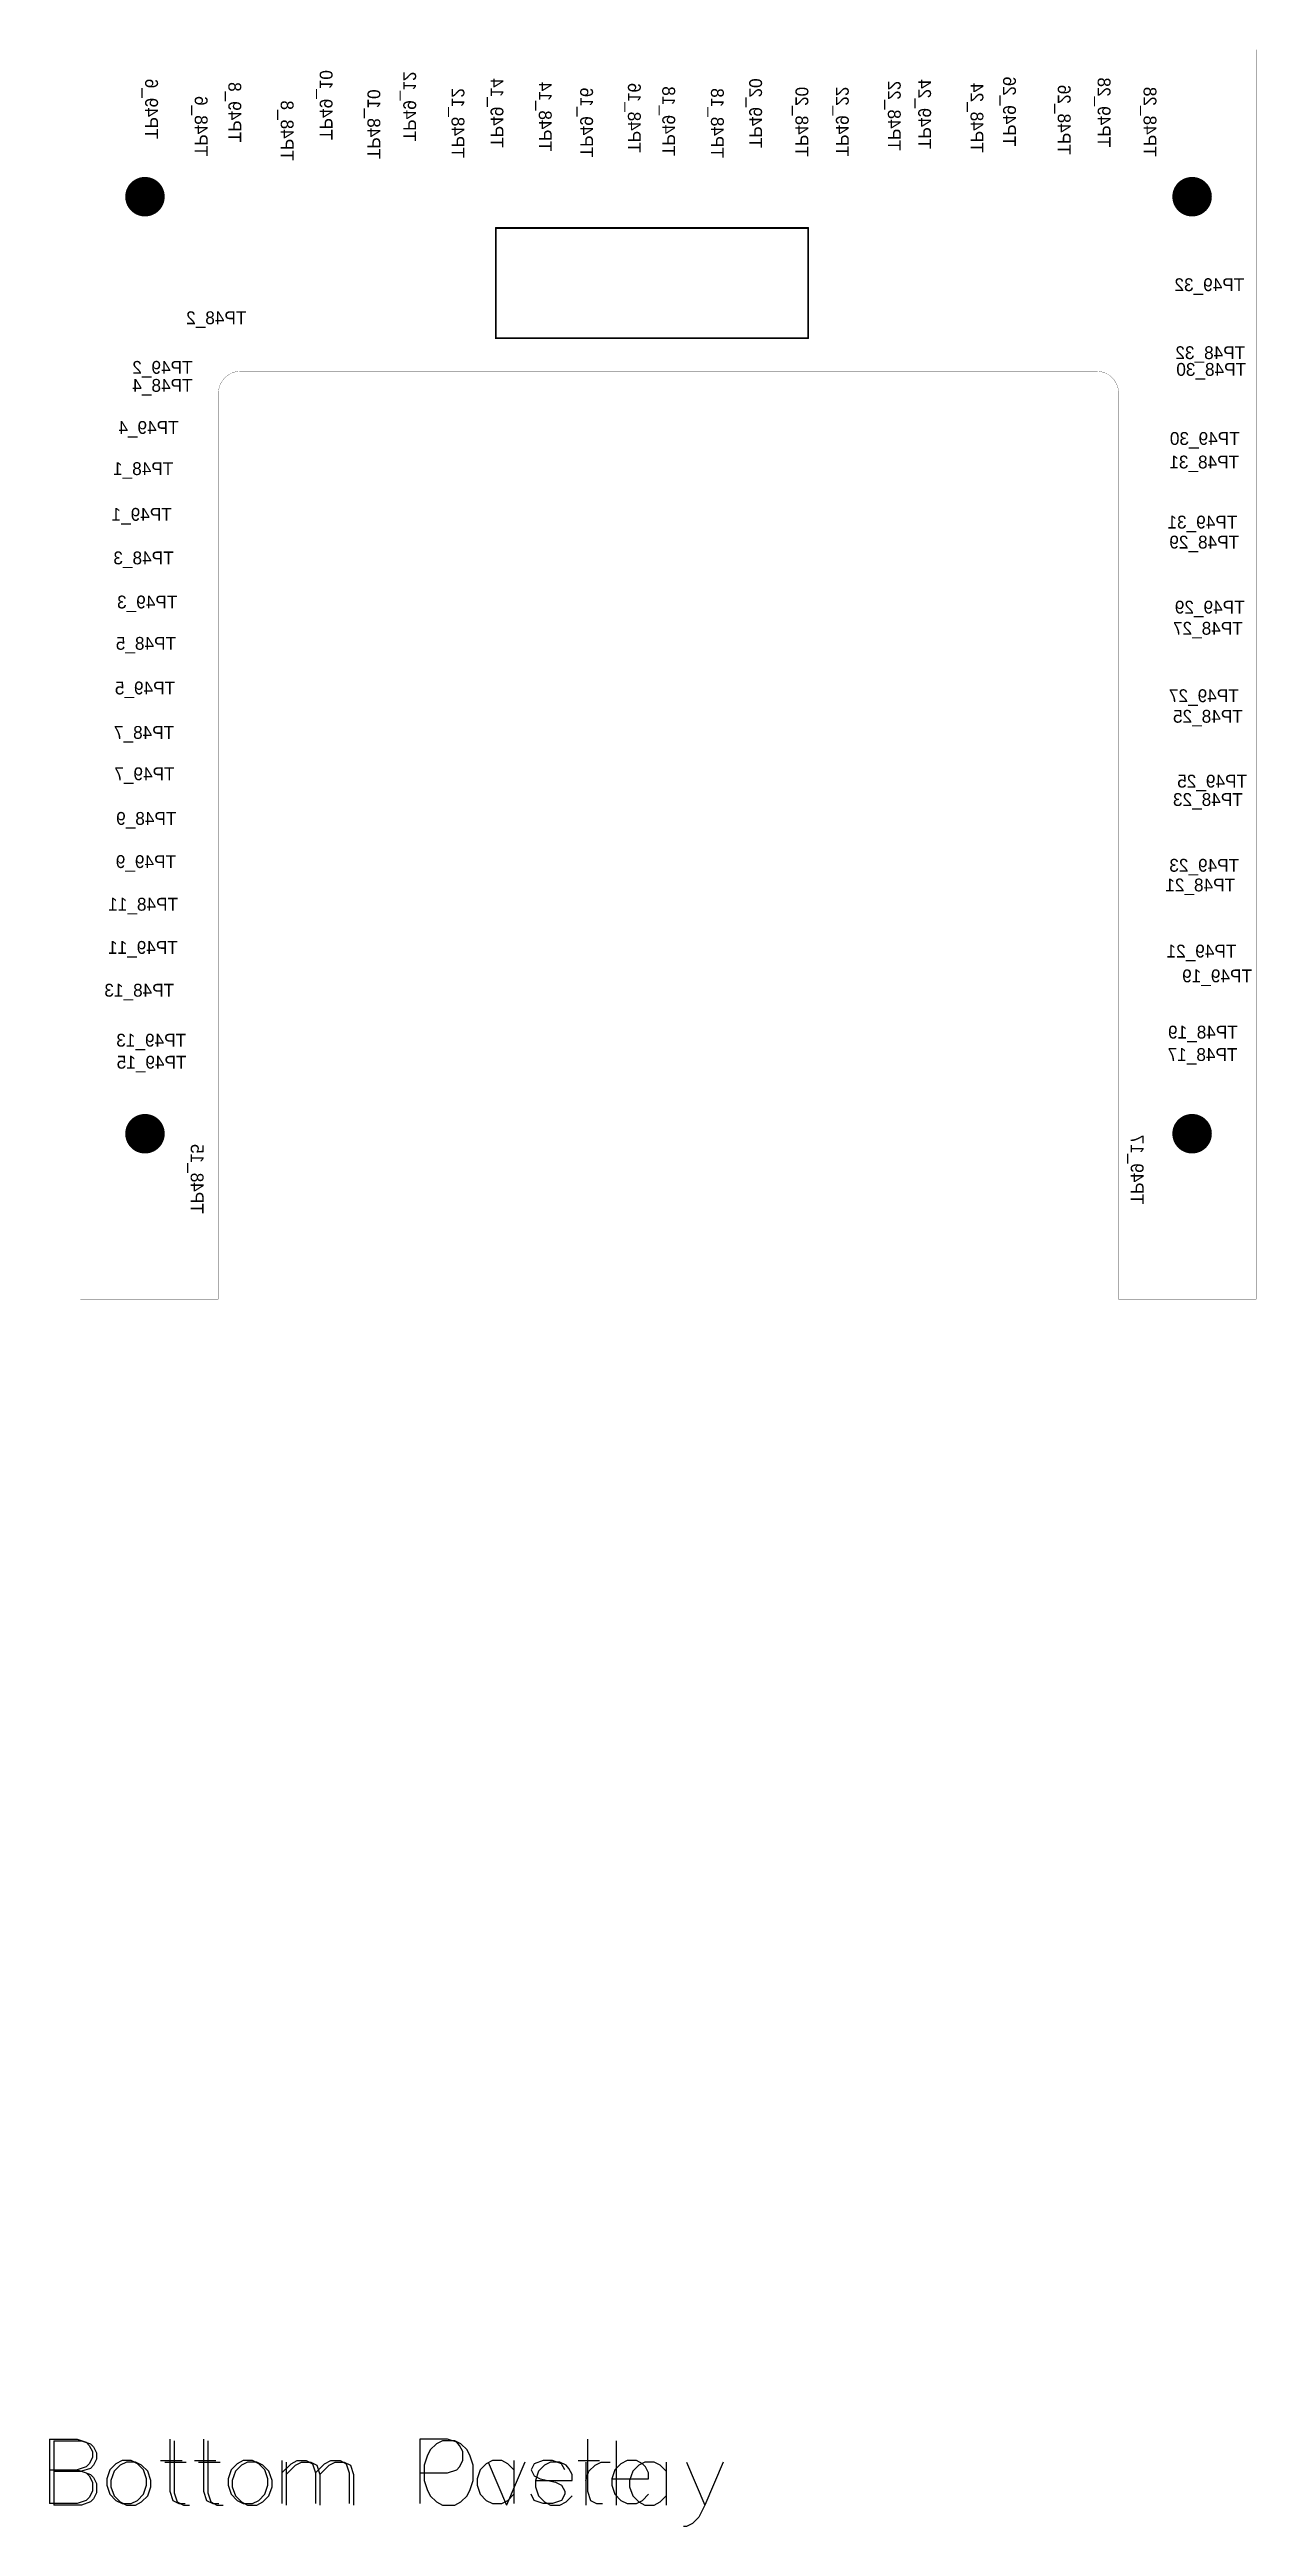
# Model space of a CAD drawing. Extents: x 384 to 449, y 85 to 220.
import ezdxf

# ---------------------------------------------------------------- set-up
doc = ezdxf.new("R2010")
doc.units = 0
for name, color, linetype in [('BOTTOMOVERLAY', 54, 'CONTINUOUS'), ('BOTTOMPASTE', 16, 'CONTINUOUS'), ('MECHANICAL1', 6, 'CONTINUOUS'), ('PADHOLELAYER', 156, 'CONTINUOUS')]:
    doc.layers.add(name, color=color, linetype=linetype)

msp = doc.modelspace()

# ---------------------------------------------------------------- linework, layer by layer
at = {"layer": 'BOTTOMOVERLAY'}
for p, q in [((383.81, 89.49), (383.81, 85.99)), ((383.81, 89.49), (385.31, 89.49)), ((385.31, 89.49), (385.81, 89.33)), ((385.81, 89.33), (385.97, 89.16)), ((385.97, 89.16), (386.14, 88.83)), ((390.36, 89.49), (390.36, 86.66)), ((392.19, 89.49), (392.19, 86.66)), ((404.3, 88.99), (404.14, 88.66)), ((404.64, 89.33), (404.3, 88.99)), ((404.97, 89.49), (404.64, 89.33)), ((405.64, 89.49), (404.97, 89.49)), ((405.97, 89.33), (405.64, 89.49)), ((406.3, 88.99), (405.97, 89.33)), ((406.47, 88.66), (406.3, 88.99)), ((414.42, 89.49), (414.42, 85.99)), ((383.81, 87.83), (385.31, 87.83)), ((385.81, 87.99), (385.31, 87.83)), ((385.31, 87.83), (385.81, 87.66)), ((385.97, 88.16), (385.81, 87.99)), ((385.81, 87.66), (385.97, 87.49)), ((386.14, 88.49), (385.97, 88.16)), ((386.14, 88.83), (386.14, 88.49)), ((387.09, 87.83), (386.92, 87.33)), ((387.42, 88.16), (387.09, 87.83)), ((387.76, 88.33), (387.42, 88.16)), ((388.26, 88.33), (387.76, 88.33)), ((388.59, 88.16), (388.26, 88.33)), ((388.92, 87.83), (388.59, 88.16)), ((389.09, 87.33), (388.92, 87.83)), ((389.86, 88.33), (391.02, 88.33)), ((391.69, 88.33), (392.86, 88.33)), ((393.69, 87.83), (393.52, 87.33)), ((394.02, 88.16), (393.69, 87.83)), ((394.36, 88.33), (394.02, 88.16)), ((394.86, 88.33), (394.36, 88.33)), ((395.19, 88.16), (394.86, 88.33)), ((395.52, 87.83), (395.19, 88.16)), ((395.69, 87.33), (395.52, 87.83)), ((396.46, 88.33), (396.46, 85.99)), ((396.46, 87.66), (396.96, 88.16)), ((396.96, 88.16), (397.29, 88.33)), ((397.29, 88.33), (397.79, 88.33)), ((397.79, 88.33), (398.12, 88.16)), ((398.12, 88.16), (398.29, 87.66)), ((398.29, 87.66), (398.79, 88.16)), ((398.29, 87.66), (398.29, 85.99)), ((398.79, 88.16), (399.12, 88.33)), ((399.12, 88.33), (399.62, 88.33)), ((399.62, 88.33), (399.95, 88.16)), ((399.95, 88.16), (400.12, 87.66)), ((400.12, 87.66), (400.12, 85.99)), ((404.14, 88.66), (403.97, 88.16)), ((403.97, 88.16), (403.97, 87.33)), ((406.64, 88.16), (406.47, 88.66)), ((406.64, 87.33), (406.64, 88.16)), ((407.45, 88.33), (408.45, 85.99)), ((409.45, 88.33), (408.45, 85.99)), ((410.19, 87.83), (410.02, 87.33)), ((410.52, 88.16), (410.19, 87.83)), ((410.85, 88.33), (410.52, 88.16)), ((411.35, 88.33), (410.85, 88.33)), ((411.69, 88.16), (411.35, 88.33)), ((411.85, 87.99), (411.69, 88.16)), ((412.02, 87.66), (411.85, 87.99)), ((412.02, 87.33), (412.02, 87.66)), ((412.77, 88.33), (412.77, 85.99)), ((412.77, 87.33), (412.93, 87.83)), ((412.93, 87.83), (413.27, 88.16)), ((413.27, 88.16), (413.6, 88.33)), ((413.6, 88.33), (414.1, 88.33)), ((415.32, 87.83), (415.15, 87.33)), ((415.65, 88.16), (415.32, 87.83)), ((415.98, 88.33), (415.65, 88.16)), ((416.48, 88.33), (415.98, 88.33)), ((416.82, 88.16), (416.48, 88.33)), ((417.15, 87.83), (416.82, 88.16)), ((417.15, 88.33), (417.15, 85.99)), ((418.25, 88.33), (419.25, 85.99)), ((420.25, 88.33), (419.25, 85.99)), ((385.97, 86.33), (385.81, 86.16)), ((385.97, 87.49), (386.14, 87.16)), ((386.14, 86.66), (385.97, 86.33)), ((386.14, 87.16), (386.14, 86.66)), ((386.92, 87.33), (386.92, 86.99)), ((386.92, 86.99), (387.09, 86.49)), ((387.09, 86.49), (387.42, 86.16)), ((388.59, 86.16), (388.92, 86.49)), ((388.92, 86.49), (389.09, 86.99)), ((389.09, 86.99), (389.09, 87.33)), ((390.36, 86.66), (390.52, 86.16)), ((392.19, 86.66), (392.36, 86.16)), ((393.52, 87.33), (393.52, 86.99)), ((393.52, 86.99), (393.69, 86.49)), ((393.69, 86.49), (394.02, 86.16)), ((395.19, 86.16), (395.52, 86.49)), ((395.52, 86.49), (395.69, 86.99)), ((395.69, 86.99), (395.69, 87.33)), ((403.97, 87.33), (404.14, 86.83)), ((404.14, 86.83), (404.3, 86.49)), ((404.3, 86.49), (404.64, 86.16)), ((405.97, 86.16), (406.3, 86.49)), ((406.3, 86.49), (406.47, 86.83)), ((406.47, 86.83), (406.64, 87.33)), ((410.02, 87.33), (412.02, 87.33)), ((410.02, 87.33), (410.02, 86.99)), ((410.02, 86.99), (410.19, 86.49)), ((410.19, 86.49), (410.52, 86.16)), ((411.69, 86.16), (412.02, 86.49)), ((415.15, 87.33), (415.15, 86.99)), ((415.15, 86.99), (415.32, 86.49)), ((415.32, 86.49), (415.65, 86.16)), ((416.82, 86.16), (417.15, 86.49)), ((385.31, 85.99), (383.81, 85.99)), ((385.81, 86.16), (385.31, 85.99)), ((387.42, 86.16), (387.76, 85.99)), ((387.76, 85.99), (388.26, 85.99)), ((388.26, 85.99), (388.59, 86.16)), ((390.52, 86.16), (390.86, 85.99)), ((390.86, 85.99), (391.19, 85.99)), ((392.36, 86.16), (392.69, 85.99)), ((392.69, 85.99), (393.02, 85.99)), ((394.02, 86.16), (394.36, 85.99)), ((394.36, 85.99), (394.86, 85.99)), ((394.86, 85.99), (395.19, 86.16)), ((404.64, 86.16), (404.97, 85.99)), ((404.97, 85.99), (405.64, 85.99)), ((405.64, 85.99), (405.97, 86.16)), ((410.52, 86.16), (410.85, 85.99)), ((410.85, 85.99), (411.35, 85.99)), ((411.35, 85.99), (411.69, 86.16)), ((415.65, 86.16), (415.98, 85.99)), ((415.98, 85.99), (416.48, 85.99)), ((416.48, 85.99), (416.82, 86.16)), ((418.58, 84.99), (418.25, 84.83)), ((418.92, 85.33), (418.58, 84.99)), ((419.25, 85.99), (418.92, 85.33)), ((418.25, 84.83), (418.08, 84.83))]:
    msp.add_line(p, q, dxfattribs=at)
at = {"layer": 'BOTTOMOVERLAY', "const_width": 0.1}
for points in [[(407.87, 209.93), (424.87, 209.93)], [(407.87, 203.93), (407.87, 209.93)], [(424.87, 203.93), (424.87, 209.93)], [(407.87, 203.93), (424.87, 203.93)]]:
    msp.add_lwpolyline(points, dxfattribs=at)
at = {"layer": 'BOTTOMOVERLAY', "const_width": 0.05}
for points in [[(407.84, 209.93, 1), (407.89, 209.93, 1)], [(407.84, 209.93, 1), (407.89, 209.93, 1)], [(424.84, 209.93, 1), (424.89, 209.93, 1)], [(424.84, 209.93, 1), (424.89, 209.93, 1)], [(407.84, 203.93, 1), (407.89, 203.93, 1)], [(407.84, 203.93, 1), (407.89, 203.93, 1)], [(424.84, 203.93, 1), (424.89, 203.93, 1)], [(424.84, 203.93, 1), (424.89, 203.93, 1)]]:
    msp.add_lwpolyline(points, format="xyb", close=True, dxfattribs=at)
at = {"layer": 'BOTTOMPASTE'}
for p, q in [((383.57, 89.58), (383.57, 86.08)), ((383.57, 89.58), (385.07, 89.58)), ((385.07, 89.58), (385.57, 89.41)), ((385.57, 89.41), (385.74, 89.24)), ((385.74, 89.24), (385.91, 88.91)), ((390.12, 89.58), (390.12, 86.74)), ((391.96, 89.58), (391.96, 86.74)), ((405.24, 89.58), (403.74, 89.58)), ((403.74, 89.58), (403.74, 86.08)), ((405.74, 89.41), (405.24, 89.58)), ((405.9, 89.24), (405.74, 89.41)), ((406.07, 88.91), (405.9, 89.24)), ((412.85, 89.58), (412.85, 86.74)), ((383.57, 87.91), (385.07, 87.91)), ((385.57, 88.08), (385.07, 87.91)), ((385.07, 87.91), (385.57, 87.74)), ((385.74, 88.24), (385.57, 88.08)), ((385.57, 87.74), (385.74, 87.58)), ((385.91, 88.58), (385.74, 88.24)), ((385.91, 88.91), (385.91, 88.58)), ((386.86, 87.91), (386.69, 87.41)), ((387.19, 88.24), (386.86, 87.91)), ((387.52, 88.41), (387.19, 88.24)), ((388.02, 88.41), (387.52, 88.41)), ((388.36, 88.24), (388.02, 88.41)), ((388.69, 87.91), (388.36, 88.24)), ((388.86, 87.41), (388.69, 87.91)), ((389.62, 88.41), (390.79, 88.41)), ((391.46, 88.41), (392.62, 88.41)), ((393.46, 87.91), (393.29, 87.41)), ((393.79, 88.24), (393.46, 87.91)), ((394.12, 88.41), (393.79, 88.24)), ((394.62, 88.41), (394.12, 88.41)), ((394.96, 88.24), (394.62, 88.41)), ((395.29, 87.91), (394.96, 88.24)), ((395.46, 87.41), (395.29, 87.91)), ((396.22, 88.41), (396.22, 86.08)), ((396.22, 87.74), (396.72, 88.24)), ((396.72, 88.24), (397.06, 88.41)), ((397.06, 88.41), (397.55, 88.41)), ((397.55, 88.41), (397.89, 88.24)), ((397.89, 88.24), (398.05, 87.74)), ((398.05, 87.74), (398.55, 88.24)), ((398.05, 87.74), (398.05, 86.08)), ((398.55, 88.24), (398.89, 88.41)), ((398.89, 88.41), (399.39, 88.41)), ((399.39, 88.41), (399.72, 88.24)), ((399.72, 88.24), (399.89, 87.74)), ((399.89, 87.74), (399.89, 86.08)), ((403.74, 87.74), (405.24, 87.74)), ((405.24, 87.74), (405.74, 87.91)), ((405.74, 87.91), (405.9, 88.08)), ((405.9, 88.08), (406.07, 88.41)), ((406.07, 88.41), (406.07, 88.91)), ((407.02, 87.91), (406.85, 87.41)), ((407.35, 88.24), (407.02, 87.91)), ((407.69, 88.41), (407.35, 88.24)), ((408.19, 88.41), (407.69, 88.41)), ((408.52, 88.24), (408.19, 88.41)), ((408.85, 87.91), (408.52, 88.24)), ((408.85, 88.41), (408.85, 86.08)), ((409.95, 88.24), (409.79, 87.91)), ((409.79, 87.91), (409.95, 87.58)), ((410.45, 88.41), (409.95, 88.24)), ((410.95, 88.41), (410.45, 88.41)), ((411.45, 88.24), (410.95, 88.41)), ((411.62, 87.91), (411.45, 88.24)), ((412.35, 88.41), (413.52, 88.41)), ((414.35, 87.91), (414.18, 87.41)), ((414.68, 88.24), (414.35, 87.91)), ((415.02, 88.41), (414.68, 88.24)), ((415.52, 88.41), (415.02, 88.41)), ((415.85, 88.24), (415.52, 88.41)), ((416.02, 88.08), (415.85, 88.24)), ((416.18, 87.74), (416.02, 88.08)), ((416.18, 87.41), (416.18, 87.74)), ((385.74, 86.41), (385.57, 86.24)), ((385.74, 87.58), (385.91, 87.24)), ((385.91, 86.74), (385.74, 86.41)), ((385.91, 87.24), (385.91, 86.74)), ((386.69, 87.41), (386.69, 87.08)), ((386.69, 87.08), (386.86, 86.58)), ((386.86, 86.58), (387.19, 86.24)), ((388.36, 86.24), (388.69, 86.58)), ((388.69, 86.58), (388.86, 87.08)), ((388.86, 87.08), (388.86, 87.41)), ((390.12, 86.74), (390.29, 86.24)), ((391.96, 86.74), (392.12, 86.24)), ((393.29, 87.41), (393.29, 87.08)), ((393.29, 87.08), (393.46, 86.58)), ((393.46, 86.58), (393.79, 86.24)), ((394.96, 86.24), (395.29, 86.58)), ((395.29, 86.58), (395.46, 87.08)), ((395.46, 87.08), (395.46, 87.41)), ((406.85, 87.41), (406.85, 87.08)), ((406.85, 87.08), (407.02, 86.58)), ((407.02, 86.58), (407.35, 86.24)), ((408.52, 86.24), (408.85, 86.58)), ((409.95, 86.24), (409.79, 86.58)), ((409.95, 87.58), (410.29, 87.41)), ((410.29, 87.41), (411.12, 87.24)), ((411.12, 87.24), (411.45, 87.08)), ((411.45, 87.08), (411.62, 86.74)), ((411.62, 86.58), (411.45, 86.24)), ((411.62, 86.74), (411.62, 86.58)), ((412.85, 86.74), (413.02, 86.24)), ((414.18, 87.41), (416.18, 87.41)), ((414.18, 87.41), (414.18, 87.08)), ((414.18, 87.08), (414.35, 86.58)), ((414.35, 86.58), (414.68, 86.24)), ((415.85, 86.24), (416.18, 86.58)), ((385.07, 86.08), (383.57, 86.08)), ((385.57, 86.24), (385.07, 86.08)), ((387.19, 86.24), (387.52, 86.08)), ((387.52, 86.08), (388.02, 86.08)), ((388.02, 86.08), (388.36, 86.24)), ((390.29, 86.24), (390.62, 86.08)), ((390.62, 86.08), (390.96, 86.08)), ((392.12, 86.24), (392.46, 86.08)), ((392.46, 86.08), (392.79, 86.08)), ((393.79, 86.24), (394.12, 86.08)), ((394.12, 86.08), (394.62, 86.08)), ((394.62, 86.08), (394.96, 86.24)), ((407.35, 86.24), (407.69, 86.08)), ((407.69, 86.08), (408.19, 86.08)), ((408.19, 86.08), (408.52, 86.24)), ((410.45, 86.08), (409.95, 86.24)), ((410.95, 86.08), (410.45, 86.08)), ((411.45, 86.24), (410.95, 86.08)), ((413.02, 86.24), (413.35, 86.08)), ((413.35, 86.08), (413.68, 86.08)), ((414.68, 86.24), (415.02, 86.08)), ((415.02, 86.08), (415.52, 86.08)), ((415.52, 86.08), (415.85, 86.24))]:
    msp.add_line(p, q, dxfattribs=at)
for points in [[(390.48, 215.02, 1), (390.48, 215.02, 1)], [(395.03, 214.82, 1), (395.03, 214.82, 1)], [(399.93, 214.87, 1), (399.93, 214.87, 1)], [(404.63, 215.29, 1), (404.63, 215.29, 1)], [(409.26, 215.37, 1), (409.26, 215.37, 1)], [(414.08, 215.19, 1), (414.08, 215.19, 1)], [(418.61, 215.39, 1), (418.61, 215.39, 1)], [(423.33, 215.39, 1), (423.33, 215.39, 1)], [(428.08, 215.52, 1), (428.08, 215.52, 1)], [(432.71, 215.22, 1), (432.71, 215.22, 1)], [(437.43, 215.22, 1), (437.43, 215.22, 1)], [(442.19, 215.37, 1), (442.19, 215.37, 1)], [(410.21, 213.09, 1), (410.21, 213.09, 1)], [(415.13, 213.02, 1), (415.13, 213.02, 1)], [(429.01, 213.09, 1), (429.01, 213.09, 1)], [(391.43, 212.77, 1), (391.43, 212.77, 1)], [(396.13, 212.72, 1), (396.13, 212.72, 1)], [(400.88, 212.72, 1), (400.88, 212.72, 1)], [(405.53, 212.79, 1), (405.53, 212.79, 1)], [(419.71, 212.94, 1), (419.71, 212.94, 1)], [(424.21, 212.82, 1), (424.21, 212.82, 1)], [(433.56, 212.89, 1), (433.56, 212.89, 1)], [(438.31, 212.84, 1), (438.31, 212.84, 1)], [(443.08, 212.84, 1), (443.08, 212.84, 1)], [(389.48, 204.97, 1), (389.48, 204.97, 1)], [(445.11, 205.62, 1), (445.11, 205.62, 1)], [(445.11, 204.24, 1), (445.11, 204.24, 1)], [(389.5, 203.49, 1), (389.5, 203.49, 1)], [(444.56, 201.14, 1), (444.56, 201.14, 1)], [(389.56, 200.14, 1), (389.56, 200.14, 1)], [(446, 199.77, 1), (446, 199.77, 1)], [(388.58, 197.89, 1), (388.58, 197.89, 1)], [(444.28, 195.98, 1), (444.28, 195.98, 1)], [(389.56, 195.44, 1), (389.56, 195.44, 1)], [(446, 195.1, 1), (446, 195.1, 1)], [(388.58, 193.18, 1), (388.58, 193.18, 1)], [(389.56, 190.74, 1), (389.56, 190.74, 1)], [(444.28, 191.39, 1), (444.28, 191.39, 1)], [(446, 190.43, 1), (446, 190.43, 1)], [(388.58, 188.46, 1), (388.58, 188.46, 1)], [(389.56, 186.04, 1), (389.56, 186.04, 1)], [(444.28, 186.8, 1), (444.28, 186.8, 1)], [(446, 185.76, 1), (446, 185.76, 1)], [(388.58, 183.74, 1), (388.58, 183.74, 1)], [(444.28, 182.21, 1), (444.28, 182.21, 1)], [(389.56, 181.34, 1), (389.56, 181.34, 1)], [(446, 181.1, 1), (446, 181.1, 1)], [(388.58, 179.03, 1), (388.58, 179.03, 1)], [(389.56, 176.64, 1), (389.56, 176.64, 1)], [(444.28, 177.62, 1), (444.28, 177.62, 1)], [(446, 176.43, 1), (446, 176.43, 1)], [(388.58, 174.31, 1), (388.58, 174.31, 1)], [(444.28, 173.03, 1), (444.28, 173.03, 1)], [(389.56, 171.94, 1), (389.56, 171.94, 1)], [(446, 171.76, 1), (446, 171.76, 1)], [(388.58, 169.59, 1), (388.58, 169.59, 1)], [(443.58, 169.07, 1), (443.58, 169.07, 1)], [(388.58, 167.42, 1), (388.58, 167.42, 1)], [(390.82, 168.09, 1), (390.82, 168.09, 1)], [(445.56, 167.24, 1), (445.56, 167.24, 1)], [(390.53, 163.34, 1), (390.53, 163.34, 1)], [(444.19, 163.61, 1), (444.19, 163.61, 1)], [(442.85, 162.25, 1), (442.85, 162.25, 1)], [(391.63, 161.74, 1), (391.63, 161.74, 1)]]:
    msp.add_lwpolyline(points, format="xyb", close=True, dxfattribs=at)
at = {"layer": 'MECHANICAL1', "const_width": 0.0127}
for points in [[(385.27, 219.63), (449.27, 219.63)], [(385.27, 151.63), (385.27, 219.63)], [(449.27, 151.63), (449.27, 219.63)], [(392.77, 151.63), (392.77, 200.93)], [(393.97, 202.13), (440.57, 202.13)], [(441.77, 151.63), (441.77, 200.93)], [(385.27, 151.63), (392.77, 151.63)], [(441.77, 151.63), (449.27, 151.63)]]:
    msp.add_lwpolyline(points, dxfattribs=at)
at = {"layer": 'MECHANICAL1'}
for points, const_width in [([(385.26, 219.63, 1), (385.27, 219.63, 1)], 0.00635), ([(385.26, 219.63, 1), (385.27, 219.63, 1)], 0.00635), ([(449.26, 219.63, 1), (449.27, 219.63, 1)], 0.00635), ([(449.26, 219.63, 1), (449.27, 219.63, 1)], 0.00635), ([(392.76, 200.93, 1), (392.77, 200.93, 1)], 0.00635), ([(392.76, 200.93, 1), (392.77, 200.93, 1)], 0.0065), ([(393.96, 202.13, 1), (393.97, 202.13, 1)], 0.00635), ([(393.96, 202.13, 1), (393.97, 202.13, 1)], 0.0065), ([(440.56, 202.13, 1), (440.57, 202.13, 1)], 0.00635), ([(440.56, 202.13, 1), (440.57, 202.13, 1)], 0.0065), ([(441.76, 200.93, 1), (441.77, 200.93, 1)], 0.00635), ([(441.76, 200.93, 1), (441.77, 200.93, 1)], 0.0065), ([(385.26, 151.63, 1), (385.27, 151.63, 1)], 0.00635), ([(385.26, 151.63, 1), (385.27, 151.63, 1)], 0.00635), ([(392.76, 151.63, 1), (392.77, 151.63, 1)], 0.00635), ([(392.76, 151.63, 1), (392.77, 151.63, 1)], 0.00635), ([(441.76, 151.63, 1), (441.77, 151.63, 1)], 0.00635), ([(441.76, 151.63, 1), (441.77, 151.63, 1)], 0.00635), ([(449.26, 151.63, 1), (449.27, 151.63, 1)], 0.00635), ([(449.26, 151.63, 1), (449.27, 151.63, 1)], 0.00635)]:
    msp.add_lwpolyline(points, format="xyb", close=True, dxfattribs=dict(at, const_width=const_width))
at = {"layer": 'MECHANICAL1', "const_width": 0.013}
for points in [[(392.77, 200.93, -0.414214), (393.97, 202.13)], [(440.57, 202.13, -0.414214), (441.77, 200.93)]]:
    msp.add_lwpolyline(points, format="xyb", dxfattribs=at)
at = {"layer": 'PADHOLELAYER', "const_width": 1.07}
for points in [[(388.23, 211.63, 1), (389.31, 211.63, 1)], [(445.23, 211.63, 1), (446.31, 211.63, 1)], [(388.23, 160.63, 1), (389.31, 160.63, 1)], [(445.23, 160.63, 1), (446.31, 160.63, 1)]]:
    msp.add_lwpolyline(points, format="xyb", close=True, dxfattribs=at)

# ---------------------------------------------------------------- texts
at = {"layer": 'BOTTOMOVERLAY', "text_generation_flag": 2}
for s, p in [('TP49_10', (398.28, 214.72)), ('TP49_6', (388.78, 214.77)), ('TP48_6', (391.48, 213.83)), ('TP49_8', (393.31, 214.59)), ('TP48_10', (400.88, 213.67)), ('TP49_12', (402.83, 214.64)), ('TP48_12', (405.46, 213.74)), ('TP49_14', (407.58, 214.29)), ('TP48_14', (410.21, 214.09)), ('TP49_16', (412.46, 213.77)), ('TP48_16', (415.06, 214.02)), ('TP49_18', (416.93, 213.84)), ('TP48_18', (419.58, 213.74)), ('TP49_20', (421.66, 214.27)), ('TP48_20', (424.18, 213.81)), ('TP49_22', (426.38, 213.82)), ('TP48_22', (429.21, 214.14)), ('TP49_24', (430.86, 214.22)), ('TP48_24', (433.71, 214.02)), ('TP49_26', (435.48, 214.37)), ('TP48_26', (438.46, 213.92)), ('TP49_28', (440.63, 214.32)), ('TP48_28', (443.13, 213.81)), ('TP48_8', (396.16, 213.59)), ('TP49_17', (442.43, 156.78)), ('TP48_15', (391.26, 156.27))]:
    msp.add_text(s, height=0.7, rotation=270, dxfattribs=at).set_placement(p)
for s, p in [('TP49_32', (448.61, 206.49)), ('TP48_2', (394.29, 204.69)), ('TP49_2', (391.36, 201.99)), ('TP48_32', (448.66, 202.79)), ('TP48_30', (448.71, 201.88)), ('TP48_4', (391.36, 201.01)), ('TP49_4', (390.6, 198.72)), ('TP49_30', (448.36, 198.12)), ('TP48_1', (390.31, 196.48)), ('TP48_31', (448.33, 196.84)), ('TP49_1', (390.23, 193.99)), ('TP49_31', (448.23, 193.57)), ('TP48_29', (448.33, 192.48)), ('TP48_3', (390.33, 191.62)), ('TP49_3', (390.53, 189.22)), ('TP49_29', (448.63, 188.94)), ('TP48_5', (390.46, 186.97)), ('TP48_27', (448.53, 187.79)), ('TP49_5', (390.41, 184.54)), ('TP49_27', (448.31, 184.12)), ('TP48_25', (448.53, 183)), ('TP48_7', (390.36, 182.12)), ('TP49_7', (390.38, 179.87)), ('TP49_25', (448.76, 179.47)), ('TP48_9', (390.48, 177.44)), ('TP48_23', (448.53, 178.47)), ('TP49_9', (390.46, 175.09)), ('TP49_23', (448.33, 174.89)), ('TP48_21', (448.11, 173.82)), ('TP48_11', (390.57, 172.77)), ('TP49_11', (390.56, 170.42)), ('TP49_21', (448.18, 170.22)), ('TP48_13', (390.36, 168.09)), ('TP49_19', (449.03, 168.87)), ('TP49_13', (391.01, 165.37)), ('TP48_19', (448.26, 165.81)), ('TP49_15', (391.03, 164.17)), ('TP48_17', (448.24, 164.59))]:
    msp.add_text(s, height=0.7, dxfattribs=at).set_placement(p)

doc.saveas('drawing.dxf')
